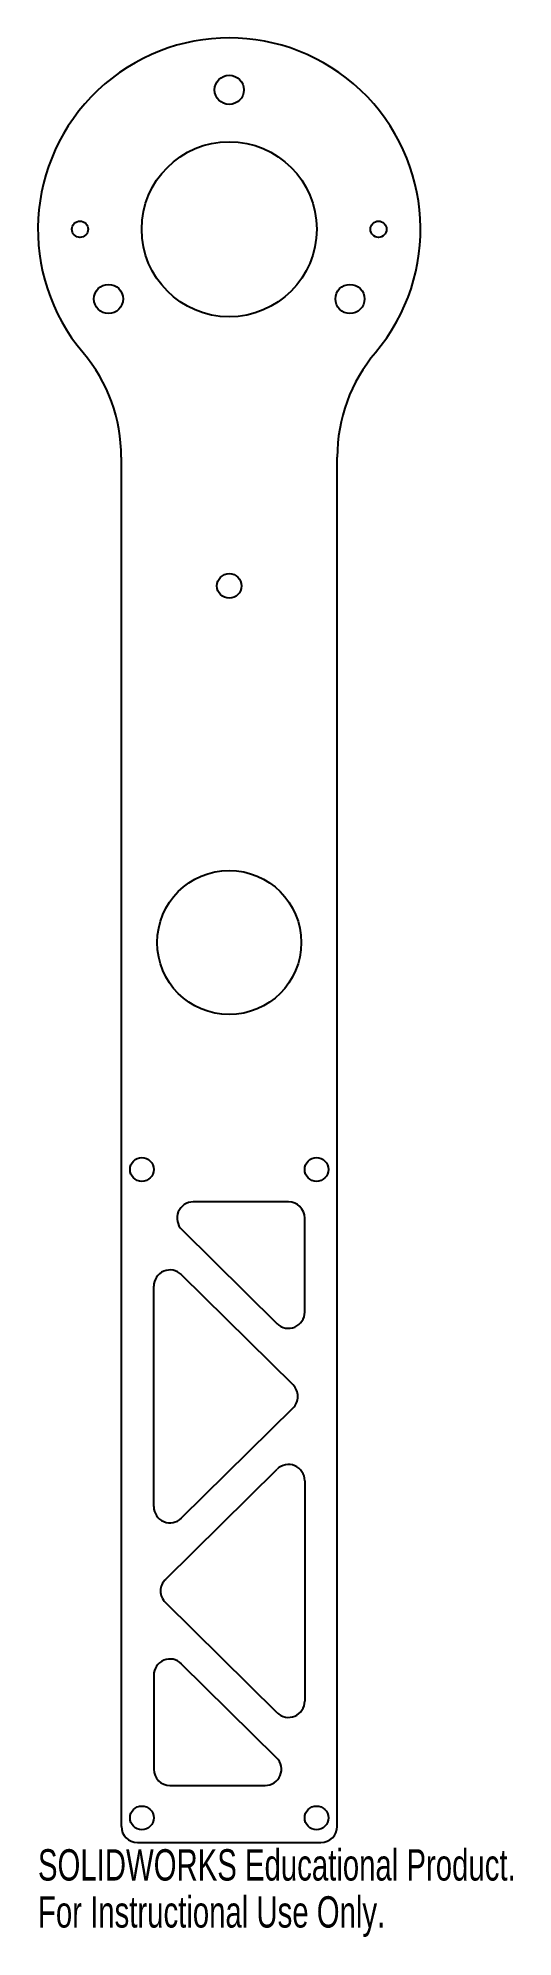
# Model space of a CAD drawing. Header units: millimetres. Extents: x -30 to 44, y -118 to 174.
import ezdxf

# ---------------------------------------------------------------- set-up
doc = ezdxf.new("R2010")
doc.units = ezdxf.units.MM
doc.styles.add('SLDTEXTSTYLE0', font='TXT', dxfattribs={"width": 0.7})

msp = doc.modelspace()

# ---------------------------------------------------------------- linework, layer by layer
at = {"color": 7, "linetype": 'Continuous', "lineweight": 25}
for p, q in [((-16.64, -101.31), (-16.64, 109.84)), ((16.64, -101.31), (16.64, 109.84)), ((9.14, -5), (-5.55, -5)), ((11.64, -22), (11.64, -7.5)), ((-7.31, -9.28), (7.39, -23.78)), ((-7.39, -16.22), (9.84, -33.22)), ((-11.64, -52), (-11.64, -18)), ((9.84, -36.78), (-7.39, -53.78)), ((-9.84, -63.22), (7.39, -46.22)), ((11.64, -48), (11.64, -82)), ((7.39, -83.78), (-9.84, -66.78)), ((-11.64, -78), (-11.64, -92.5)), ((7.31, -90.72), (-7.39, -76.22)), ((-9.14, -95), (5.55, -95)), ((-14.14, -103.81), (14.14, -103.81))]:
    msp.add_line(p, q, dxfattribs=at)
for centre, radius in [((0, 166.5), 2.25), ((0, 145), 13.5), ((-23.02, 145), 1.25), ((23.02, 145), 1.25), ((-18.62, 134.25), 2.25), ((18.62, 134.25), 2.25), ((0, 90), 1.9), ((0, 35), 11.11), ((-13.47, 0), 1.83), ((13.47, 0), 1.83), ((-13.47, -100), 1.83), ((13.47, -100), 1.83)]:
    msp.add_circle(centre, radius, dxfattribs=at)
for centre, radius, start, end in [((0, 145), 29.5, 319.8295, 220.1705), ((-41.65, 109.84), 25, 0, 40.1705), ((41.65, 109.84), 25, 139.8295, 180), ((-5.55, -7.5), 2.5, 90, 225.3884), ((9.14, -7.5), 2.5, 0, 90), ((-9.14, -18), 2.5, 45.3884, 180), ((9.14, -22), 2.5, 225.3884, 0), ((8.09, -35), 2.5, 314.6116, 45.3884), ((9.14, -48), 2.5, 0, 134.6116), ((-9.14, -52), 2.5, 180, 314.6116), ((-8.09, -65), 2.5, 134.6116, 225.3884), ((-9.14, -78), 2.5, 45.3884, 180), ((9.14, -82), 2.5, 225.3884, 0), ((5.55, -92.5), 2.5, 270, 45.3884), ((-9.14, -92.5), 2.5, 180, 270), ((-14.14, -101.31), 2.5, 180, 270), ((14.14, -101.31), 2.5, 270, 0)]:
    msp.add_arc(centre, radius, start, end, dxfattribs=at)

# ---------------------------------------------------------------- texts
at = {"color": 7, "linetype": 'Continuous', "char_height": 4.8336, "attachment_point": 1, "style": 'SLDTEXTSTYLE0'}
for s, insert in [('SOLIDWORKS Educational Product.', (-29.5, -104.83)), ('For Instructional Use Only.', (-29.5, -112.08))]:
    msp.add_mtext(s, dxfattribs=dict(at, insert=insert))

doc.saveas('drawing.dxf')
